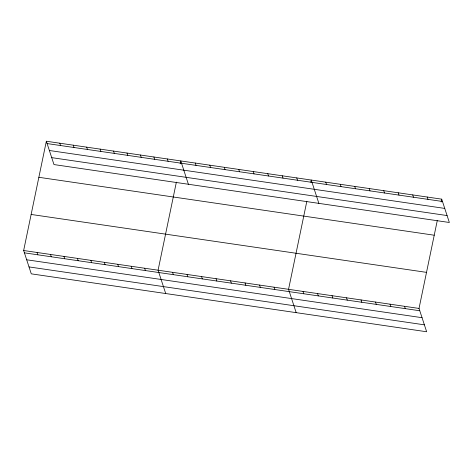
<?xml version="1.0" encoding="UTF-8"?>
<svg xmlns="http://www.w3.org/2000/svg" width="473" height="473" viewBox="0 0 473 473"><rect width="100%" height="100%" fill="white"/><g stroke="black" fill="none" stroke-linecap="round" stroke-linejoin="round"><path stroke-width="0.71" d="M437.318 220.365L419.025 308.431L426.652 331.762L31.277 273.843L23.65 250.513L46.348 141.238L441.723 199.157L449.35 222.487L53.975 164.569L46.348 141.238M176.37 182.14L158.077 270.207L165.704 293.538M180.189 163.759L180.775 160.932L188.402 184.263M306.841 201.256L288.554 289.316L296.181 312.647M310.808 182.164L311.252 180.042L318.873 203.372M441.138 201.983L441.723 199.157M47.111 143.567L442.486 201.486M49.375 150.497L444.75 208.416M51.711 157.639L447.086 215.558M38.857 177.298L434.232 235.217M31.141 214.452L426.516 272.371M23.65 250.513L419.025 308.431M24.413 252.842L419.788 310.761M26.677 259.778L422.052 317.69M29.013 266.914L424.387 324.833M427.225 197.034L427.988 199.364M412.728 194.906L413.491 197.241M398.231 192.783L398.993 195.113M383.733 190.66L384.496 192.99M369.236 188.538L369.998 190.867M404.527 306.309L405.29 308.638M354.744 186.415L355.501 188.745M390.03 304.18L390.793 306.516M340.247 184.293L341.003 186.622M375.538 302.058L376.295 304.393M325.749 182.164L326.506 184.5M361.041 299.935L361.798 302.265M346.543 297.813L347.3 300.142M296.754 177.919L297.517 180.248M332.046 295.69L332.809 298.02M282.257 175.796L283.02 178.126M317.549 293.567L318.311 295.897M267.759 173.674L268.522 176.003M303.051 291.439L303.814 293.774M253.262 171.545L254.025 173.881M238.764 169.423L239.527 171.758M274.056 287.194L274.819 289.523M224.267 167.3L225.03 169.63M259.559 285.071L260.321 287.401M209.77 165.178L210.532 167.507M245.061 282.949L245.824 285.278M195.272 163.055L196.035 165.384M230.564 280.826L231.327 283.156M216.066 278.698L216.829 281.033M167.33 158.963L168.092 161.293M201.569 276.575L202.332 278.904M153.891 156.989L154.653 159.324M187.072 274.452L187.834 276.782M140.446 155.02L141.208 157.355M172.574 272.33L173.337 274.659M127.006 153.051L127.763 155.386M113.561 151.082L114.324 153.418M144.637 268.238L145.394 270.568M100.116 149.113L100.879 151.449M131.192 266.269L131.955 268.599M86.677 147.144L87.44 149.474M117.747 264.301L118.51 266.63M73.232 145.176L73.995 147.505M104.308 262.326L105.071 264.661M59.787 143.207L60.55 145.536M90.863 260.357L91.626 262.692M77.424 258.388L78.181 260.724M63.979 256.419L64.742 258.755M50.534 254.45L51.297 256.78M37.095 252.481L37.852 254.811"/></g></svg>
